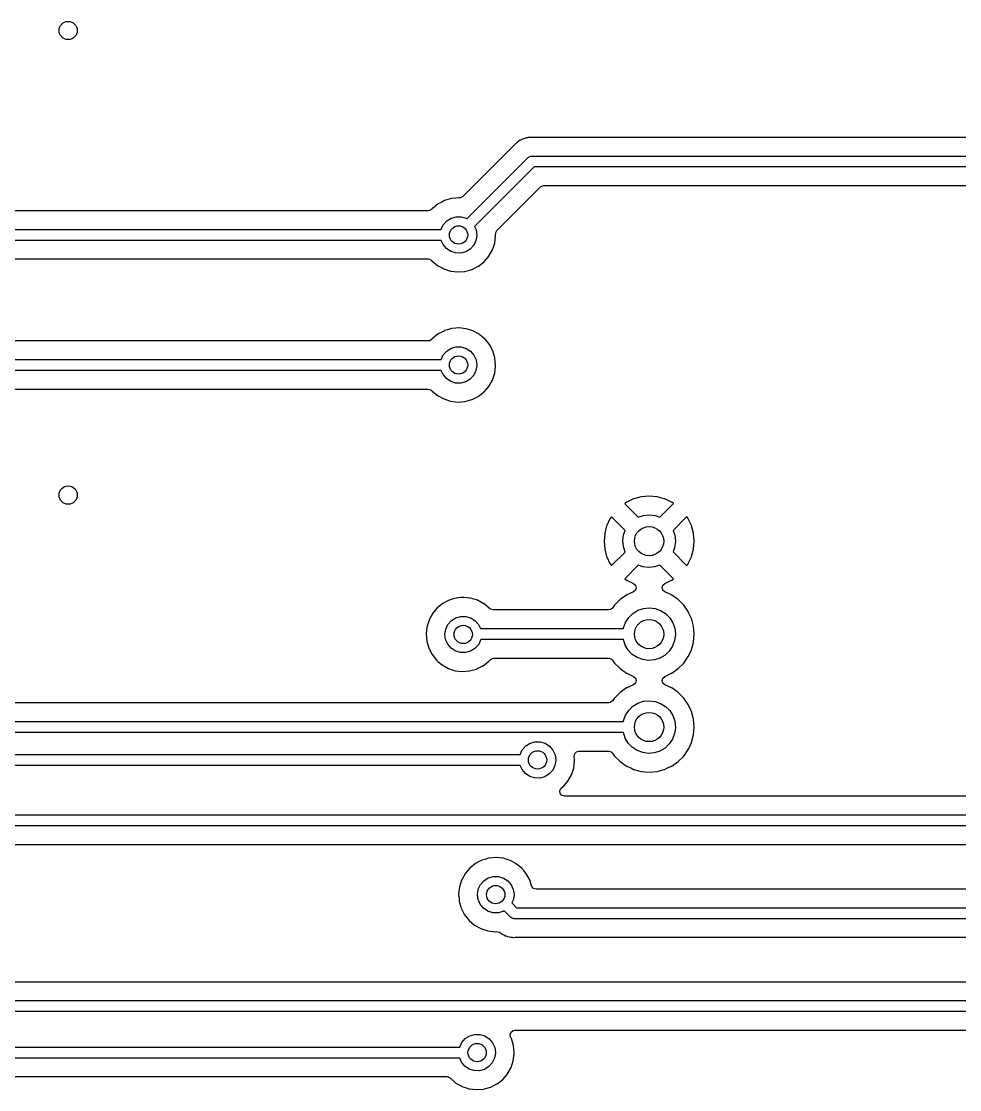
# Model space of a CAD drawing. Extents: x 41 to 172, y -227 to -42.
# Drawn here: x 109.85 to 135.49, y -186.43 to -157.23 of the extents above; entities that cross this region are included whole.
import ezdxf

# ---------------------------------------------------------------- set-up
doc = ezdxf.new("R2010")
doc.units = 0
doc.layers.add('BLACK', color=7, linetype='CONTINUOUS')

msp = doc.modelspace()

# ---------------------------------------------------------------- linework, layer by layer
at = {"layer": 'BLACK', "linetype": 'CONTINUOUS'}
for p, q in [((123.316, -160.613), (123.308, -160.622)), ((123.345, -160.578), (123.316, -160.613)), ((123.363, -160.565), (123.345, -160.578)), ((123.378, -160.552), (123.363, -160.565)), ((123.393, -160.537), (123.378, -160.552)), ((123.4, -160.533), (123.393, -160.537)), ((123.433, -160.513), (123.4, -160.533)), ((123.4, -160.533), (123.4, -160.533)), ((123.442, -160.507), (123.433, -160.513)), ((123.48, -160.48), (123.442, -160.507)), ((123.5, -160.472), (123.48, -160.48)), ((123.518, -160.463), (123.5, -160.472)), ((123.536, -160.452), (123.518, -160.463)), ((123.58, -160.439), (123.536, -160.452)), ((123.592, -160.436), (123.58, -160.439)), ((123.627, -160.421), (123.592, -160.436)), ((123.635, -160.419), (123.627, -160.421)), ((123.627, -160.421), (123.627, -160.421)), ((123.642, -160.418), (123.635, -160.419)), ((123.649, -160.417), (123.642, -160.418)), ((123.642, -160.418), (123.642, -160.418)), ((123.656, -160.416), (123.649, -160.417)), ((123.675, -160.412), (123.656, -160.416)), ((123.696, -160.406), (123.675, -160.412)), ((123.742, -160.404), (123.696, -160.406)), ((123.754, -160.403), (123.742, -160.404)), ((123.758, -160.403), (123.754, -160.403)), ((123.754, -160.403), (123.754, -160.403)), ((123.754, -160.403), (123.754, -160.403)), ((123.787, -160.403), (123.758, -160.403)), ((123.791, -160.403), (123.787, -160.403)), ((123.854, -160.401), (123.791, -160.403)), ((123.862, -160.401), (123.854, -160.401)), ((123.854, -160.401), (123.854, -160.401)), ((123.87, -160.402), (123.862, -160.401)), ((123.882, -160.403), (123.87, -160.402)), ((170.168, -160.403), (123.882, -160.403)), ((123.308, -160.622), (121.91, -162.019)), ((122.022, -162.627), (123.694, -160.955)), ((123.694, -160.955), (123.711, -160.945)), ((123.711, -160.945), (123.725, -160.931)), ((123.725, -160.931), (123.744, -160.926)), ((123.744, -160.926), (123.761, -160.917)), ((123.761, -160.917), (123.781, -160.917)), ((123.781, -160.917), (123.8, -160.911)), ((123.8, -160.911), (170.42, -160.911)), ((123.862, -161.211), (122.233, -162.84)), ((170.314, -161.211), (123.862, -161.211)), ((122.841, -162.951), (124.035, -161.757)), ((124.035, -161.757), (124.098, -161.723)), ((124.098, -161.723), (124.125, -161.72)), ((124.125, -161.72), (169.867, -161.72)), ((121.597, -162.074), (121.533, -162.093)), ((121.603, -162.073), (121.597, -162.074)), ((121.597, -162.074), (121.597, -162.074)), ((121.609, -162.072), (121.603, -162.073)), ((121.718, -162.062), (121.609, -162.072)), ((121.609, -162.072), (121.609, -162.072)), ((121.8, -162.055), (121.718, -162.062)), ((121.806, -162.055), (121.8, -162.055)), ((121.808, -162.055), (121.806, -162.055)), ((121.806, -162.055), (121.806, -162.055)), ((121.811, -162.055), (121.808, -162.055)), ((121.812, -162.055), (121.811, -162.055)), ((121.848, -162.053), (121.812, -162.055)), ((121.812, -162.055), (121.812, -162.055)), ((121.91, -162.019), (121.848, -162.053)), ((121.067, -162.364), (121.008, -162.404)), ((121.08, -162.349), (121.067, -162.364)), ((121.084, -162.344), (121.08, -162.349)), ((121.238, -162.22), (121.084, -162.344)), ((121.317, -162.179), (121.238, -162.22)), ((121.408, -162.131), (121.317, -162.179)), ((121.413, -162.128), (121.408, -162.131)), ((121.408, -162.131), (121.408, -162.131)), ((121.533, -162.093), (121.413, -162.128)), ((120.97, -162.409), (91.1212, -162.409)), ((121.008, -162.404), (120.97, -162.409)), ((121.469, -162.687), (121.589, -162.612)), ((121.589, -162.612), (121.725, -162.573)), ((121.725, -162.573), (121.867, -162.573)), ((121.867, -162.573), (122.003, -162.614)), ((122.003, -162.614), (122.022, -162.627)), ((90.7725, -162.918), (121.317, -162.918)), ((121.317, -162.918), (121.375, -162.793)), ((121.375, -162.793), (121.469, -162.687)), ((122.233, -162.84), (122.273, -162.928)), ((122.273, -162.928), (122.293, -163.068)), ((122.818, -162.983), (122.841, -162.951)), ((121.318, -163.218), (90.7737, -163.218)), ((121.369, -163.332), (121.318, -163.218)), ((122.269, -163.22), (122.208, -163.348)), ((122.293, -163.08), (122.269, -163.22)), ((122.293, -163.068), (122.293, -163.08)), ((122.781, -163.293), (122.806, -163.096)), ((122.805, -163.052), (122.818, -162.983)), ((122.806, -163.068), (122.805, -163.052)), ((122.806, -163.096), (122.806, -163.068)), ((121.46, -163.441), (121.369, -163.332)), ((121.578, -163.519), (121.46, -163.441)), ((121.713, -163.562), (121.578, -163.519)), ((121.992, -163.527), (121.855, -163.564)), ((122.112, -163.453), (121.992, -163.527)), ((122.208, -163.348), (122.112, -163.453)), ((122.621, -163.652), (122.719, -163.48)), ((122.719, -163.48), (122.781, -163.293)), ((91.1186, -163.726), (120.967, -163.726)), ((120.967, -163.726), (121.036, -163.747)), ((121.036, -163.747), (121.058, -163.765)), ((121.058, -163.765), (121.06, -163.767)), ((121.06, -163.767), (121.064, -163.772)), ((121.064, -163.772), (121.215, -163.9)), ((121.855, -163.564), (121.713, -163.562)), ((122.336, -163.924), (122.492, -163.802)), ((122.492, -163.802), (122.621, -163.652)), ((121.215, -163.9), (121.387, -163.997)), ((121.387, -163.997), (121.575, -164.058)), ((121.575, -164.058), (121.772, -164.081)), ((121.772, -164.081), (121.778, -164.081)), ((121.778, -164.081), (121.963, -164.066)), ((121.778, -164.081), (121.778, -164.081)), ((121.963, -164.066), (121.963, -164.066)), ((121.963, -164.066), (121.969, -164.066)), ((121.969, -164.066), (122.159, -164.013)), ((122.159, -164.013), (122.165, -164.01)), ((122.165, -164.01), (122.33, -163.926)), ((122.165, -164.01), (122.165, -164.01)), ((122.33, -163.926), (122.336, -163.924)), ((122.33, -163.926), (122.33, -163.926)), ((121.238, -165.776), (121.084, -165.9)), ((121.317, -165.735), (121.238, -165.776)), ((121.408, -165.687), (121.317, -165.735)), ((121.413, -165.684), (121.408, -165.687)), ((121.408, -165.687), (121.408, -165.687)), ((121.492, -165.661), (121.413, -165.684)), ((121.597, -165.63), (121.492, -165.661)), ((121.603, -165.629), (121.597, -165.63)), ((121.597, -165.63), (121.597, -165.63)), ((121.609, -165.628), (121.603, -165.629)), ((121.718, -165.618), (121.609, -165.628)), ((121.609, -165.628), (121.609, -165.628)), ((121.8, -165.611), (121.718, -165.618)), ((121.806, -165.611), (121.8, -165.611)), ((121.991, -165.631), (121.806, -165.611)), ((121.806, -165.611), (121.806, -165.611)), ((121.997, -165.631), (121.991, -165.631)), ((121.991, -165.631), (121.991, -165.631)), ((122.186, -165.69), (121.997, -165.631)), ((122.36, -165.784), (122.186, -165.69)), ((122.364, -165.788), (122.36, -165.784)), ((122.506, -165.905), (122.364, -165.788)), ((122.364, -165.788), (122.364, -165.788)), ((120.97, -165.965), (91.1212, -165.965)), ((121.008, -165.96), (120.97, -165.965)), ((121.067, -165.92), (121.008, -165.96)), ((121.08, -165.905), (121.067, -165.92)), ((121.084, -165.9), (121.08, -165.905)), ((121.589, -166.168), (121.725, -166.129)), ((121.725, -166.129), (121.867, -166.129)), ((121.867, -166.129), (122.003, -166.17)), ((122.512, -165.91), (122.506, -165.905)), ((122.516, -165.915), (122.512, -165.91)), ((122.52, -165.919), (122.516, -165.915)), ((122.516, -165.915), (122.516, -165.915)), ((122.637, -166.063), (122.52, -165.919)), ((122.73, -166.238), (122.637, -166.063)), ((121.317, -166.474), (121.375, -166.349)), ((121.375, -166.349), (121.469, -166.243)), ((121.469, -166.243), (121.589, -166.168)), ((122.003, -166.17), (122.122, -166.247)), ((122.122, -166.247), (122.214, -166.355)), ((122.214, -166.355), (122.273, -166.484)), ((122.787, -166.427), (122.73, -166.238)), ((122.806, -166.624), (122.787, -166.427)), ((90.7725, -166.474), (121.317, -166.474)), ((122.293, -166.636), (122.269, -166.776)), ((122.273, -166.484), (122.293, -166.624)), ((122.293, -166.624), (122.293, -166.636)), ((122.781, -166.849), (122.806, -166.652)), ((122.806, -166.652), (122.806, -166.624)), ((121.318, -166.774), (90.7737, -166.774)), ((121.369, -166.888), (121.318, -166.774)), ((121.46, -166.997), (121.369, -166.888)), ((121.578, -167.075), (121.46, -166.997)), ((122.112, -167.009), (121.992, -167.083)), ((122.208, -166.904), (122.112, -167.009)), ((122.269, -166.776), (122.208, -166.904)), ((122.621, -167.208), (122.719, -167.036)), ((122.719, -167.036), (122.781, -166.849)), ((91.1186, -167.282), (120.967, -167.282)), ((120.967, -167.282), (121.036, -167.303)), ((121.036, -167.303), (121.058, -167.321)), ((121.058, -167.321), (121.06, -167.323)), ((121.06, -167.323), (121.064, -167.328)), ((121.064, -167.328), (121.215, -167.456)), ((121.713, -167.118), (121.578, -167.075)), ((121.855, -167.12), (121.713, -167.118)), ((121.992, -167.083), (121.855, -167.12)), ((122.492, -167.358), (122.621, -167.208)), ((121.215, -167.456), (121.387, -167.553)), ((121.387, -167.553), (121.575, -167.614)), ((121.575, -167.614), (121.772, -167.637)), ((121.778, -167.637), (121.963, -167.622)), ((121.963, -167.622), (121.963, -167.622)), ((121.963, -167.622), (121.969, -167.622)), ((121.969, -167.622), (122.159, -167.569)), ((122.159, -167.569), (122.165, -167.566)), ((122.165, -167.566), (122.33, -167.482)), ((122.165, -167.566), (122.165, -167.566)), ((122.33, -167.482), (122.336, -167.48)), ((122.33, -167.482), (122.33, -167.482)), ((122.336, -167.48), (122.492, -167.358)), ((121.772, -167.637), (121.778, -167.637)), ((121.778, -167.637), (121.778, -167.637)), ((126.781, -170.227), (126.584, -170.28)), ((126.791, -170.226), (126.781, -170.227)), ((126.995, -170.208), (126.791, -170.226)), ((127.005, -170.208), (126.995, -170.208)), ((127.209, -170.226), (127.005, -170.208)), ((127.219, -170.227), (127.209, -170.226)), ((127.416, -170.28), (127.219, -170.227)), ((126.344, -170.4), (126.336, -170.41)), ((126.336, -170.41), (126.343, -170.424)), ((126.343, -170.424), (126.704, -170.785)), ((126.379, -170.376), (126.344, -170.4)), ((126.389, -170.37), (126.379, -170.376)), ((126.573, -170.284), (126.389, -170.37)), ((126.584, -170.28), (126.573, -170.284)), ((127.295, -170.786), (127.658, -170.423)), ((127.427, -170.284), (127.416, -170.28)), ((127.611, -170.37), (127.427, -170.284)), ((127.621, -170.376), (127.611, -170.37)), ((127.655, -170.399), (127.621, -170.376)), ((127.664, -170.411), (127.655, -170.399)), ((127.658, -170.423), (127.664, -170.411)), ((125.93, -170.829), (125.844, -171.013)), ((125.936, -170.819), (125.93, -170.829)), ((125.959, -170.785), (125.936, -170.819)), ((125.971, -170.776), (125.959, -170.785)), ((125.983, -170.782), (125.971, -170.776)), ((126.346, -171.145), (125.983, -170.782)), ((126.704, -170.785), (126.845, -170.737)), ((126.845, -170.737), (127.005, -170.72)), ((127.005, -170.72), (127.164, -170.739)), ((127.164, -170.739), (127.295, -170.786)), ((128.016, -170.783), (127.655, -171.144)), ((128.03, -170.776), (128.016, -170.783)), ((128.04, -170.784), (128.03, -170.776)), ((128.064, -170.819), (128.04, -170.784)), ((128.07, -170.829), (128.064, -170.819)), ((128.156, -171.013), (128.07, -170.829)), ((125.84, -171.024), (125.787, -171.221)), ((125.844, -171.013), (125.84, -171.024)), ((128.16, -171.024), (128.156, -171.013)), ((128.213, -171.221), (128.16, -171.024)), ((125.786, -171.231), (125.768, -171.435)), ((125.787, -171.221), (125.786, -171.231)), ((126.28, -171.43), (126.3, -171.271)), ((126.3, -171.271), (126.346, -171.145)), ((127.655, -171.144), (127.702, -171.28)), ((127.702, -171.28), (127.72, -171.44)), ((128.214, -171.231), (128.213, -171.221)), ((128.232, -171.435), (128.214, -171.231)), ((125.768, -171.435), (125.768, -171.445)), ((125.768, -171.445), (125.786, -171.649)), ((125.786, -171.649), (125.787, -171.659)), ((125.787, -171.659), (125.84, -171.856)), ((126.296, -171.59), (126.28, -171.43)), ((126.344, -171.736), (126.296, -171.59)), ((127.697, -171.619), (127.654, -171.734)), ((127.72, -171.46), (127.697, -171.619)), ((127.72, -171.44), (127.72, -171.46)), ((128.16, -171.856), (128.213, -171.659)), ((128.213, -171.659), (128.214, -171.649)), ((128.214, -171.649), (128.232, -171.445)), ((128.232, -171.445), (128.232, -171.435)), ((125.84, -171.856), (125.844, -171.867)), ((125.844, -171.867), (125.93, -172.051)), ((125.984, -172.097), (126.344, -171.736)), ((127.654, -171.734), (128.017, -172.098)), ((128.07, -172.051), (128.156, -171.867)), ((128.156, -171.867), (128.16, -171.856)), ((125.93, -172.051), (125.936, -172.061)), ((125.936, -172.061), (125.96, -172.096)), ((125.96, -172.096), (125.97, -172.104)), ((125.97, -172.104), (125.984, -172.097)), ((126.705, -172.094), (126.342, -172.457)), ((126.826, -172.139), (126.705, -172.094)), ((126.985, -172.16), (126.826, -172.139)), ((127.145, -172.145), (126.985, -172.16)), ((127.297, -172.096), (127.145, -172.145)), ((127.657, -172.456), (127.297, -172.096)), ((128.017, -172.098), (128.029, -172.104)), ((128.029, -172.104), (128.041, -172.095)), ((128.041, -172.095), (128.064, -172.061)), ((128.064, -172.061), (128.07, -172.051)), ((126.342, -172.457), (126.336, -172.469)), ((126.336, -172.469), (126.345, -172.481)), ((126.345, -172.481), (126.379, -172.504)), ((126.379, -172.504), (126.389, -172.51)), ((126.389, -172.51), (126.572, -172.596)), ((127.428, -172.596), (127.611, -172.51)), ((127.611, -172.51), (127.621, -172.504)), ((127.621, -172.504), (127.656, -172.48)), ((127.656, -172.48), (127.664, -172.47)), ((127.664, -172.47), (127.657, -172.456)), ((126.572, -172.824), (126.388, -172.91)), ((126.572, -172.596), (126.626, -172.642)), ((126.625, -172.779), (126.572, -172.824)), ((126.645, -172.711), (126.625, -172.779)), ((126.626, -172.642), (126.645, -172.711)), ((127.355, -172.709), (127.375, -172.641)), ((127.374, -172.777), (127.355, -172.709)), ((127.428, -172.824), (127.374, -172.777)), ((127.375, -172.641), (127.428, -172.596)), ((127.612, -172.91), (127.428, -172.824)), ((121.365, -173.142), (121.211, -173.266)), ((121.444, -173.101), (121.365, -173.142)), ((121.535, -173.053), (121.444, -173.101)), ((121.54, -173.05), (121.535, -173.053)), ((121.535, -173.053), (121.535, -173.053)), ((121.619, -173.027), (121.54, -173.05)), ((121.724, -172.996), (121.619, -173.027)), ((121.73, -172.995), (121.724, -172.996)), ((121.724, -172.996), (121.724, -172.996)), ((121.736, -172.994), (121.73, -172.995)), ((121.845, -172.984), (121.736, -172.994)), ((121.736, -172.994), (121.736, -172.994)), ((121.927, -172.977), (121.845, -172.984)), ((121.933, -172.977), (121.927, -172.977)), ((122.118, -172.997), (121.933, -172.977)), ((121.933, -172.977), (121.933, -172.977)), ((122.124, -172.997), (122.118, -172.997)), ((122.118, -172.997), (122.118, -172.997)), ((122.313, -173.056), (122.124, -172.997)), ((122.487, -173.15), (122.313, -173.056)), ((122.491, -173.154), (122.487, -173.15)), ((122.634, -173.272), (122.491, -173.154)), ((122.491, -173.154), (122.491, -173.154)), ((126.207, -173.035), (126.055, -173.187)), ((126.383, -172.912), (126.207, -173.035)), ((126.388, -172.91), (126.383, -172.912)), ((126.388, -172.91), (126.388, -172.91)), ((127.617, -172.912), (127.612, -172.91)), ((127.612, -172.91), (127.612, -172.91)), ((127.793, -173.035), (127.617, -172.912)), ((127.945, -173.187), (127.793, -173.035)), ((121.077, -173.429), (120.989, -173.591)), ((121.081, -173.423), (121.077, -173.429)), ((121.084, -173.417), (121.081, -173.423)), ((121.081, -173.423), (121.081, -173.423)), ((121.211, -173.266), (121.084, -173.417)), ((122.639, -173.276), (122.634, -173.272)), ((122.634, -173.272), (122.634, -173.272)), ((122.643, -173.281), (122.639, -173.276)), ((122.647, -173.284), (122.643, -173.281)), ((122.668, -173.301), (122.647, -173.284)), ((122.736, -173.321), (122.668, -173.301)), ((125.896, -173.321), (122.736, -173.321)), ((125.944, -173.312), (125.896, -173.321)), ((125.999, -173.268), (125.944, -173.312)), ((126.048, -173.197), (125.999, -173.268)), ((126.055, -173.187), (126.048, -173.197)), ((126.442, -173.525), (126.557, -173.413)), ((126.557, -173.413), (126.693, -173.329)), ((126.693, -173.329), (126.845, -173.277)), ((126.845, -173.277), (127.005, -173.26)), ((127.005, -173.26), (127.164, -173.279)), ((127.164, -173.279), (127.316, -173.333)), ((127.316, -173.333), (127.451, -173.419)), ((127.451, -173.419), (127.564, -173.533)), ((128.068, -173.363), (127.945, -173.187)), ((128.07, -173.368), (128.068, -173.363)), ((128.156, -173.553), (128.07, -173.368)), ((128.07, -173.368), (128.07, -173.368)), ((120.987, -173.597), (120.935, -173.761)), ((120.989, -173.591), (120.987, -173.597)), ((120.987, -173.597), (120.987, -173.597)), ((121.442, -173.844), (121.502, -173.715)), ((121.502, -173.715), (121.596, -173.609)), ((121.596, -173.609), (121.716, -173.534)), ((121.716, -173.534), (121.852, -173.495)), ((121.852, -173.495), (121.994, -173.495)), ((121.994, -173.495), (122.13, -173.536)), ((122.13, -173.536), (122.249, -173.613)), ((122.249, -173.613), (122.341, -173.721)), ((122.341, -173.721), (122.391, -173.83)), ((126.3, -173.811), (126.355, -173.66)), ((126.355, -173.66), (126.442, -173.525)), ((127.564, -173.533), (127.649, -173.669)), ((127.649, -173.669), (127.702, -173.82)), ((128.159, -173.558), (128.156, -173.553)), ((128.16, -173.564), (128.159, -173.558)), ((128.166, -173.585), (128.16, -173.564)), ((128.16, -173.564), (128.16, -173.564)), ((128.214, -173.766), (128.166, -173.585)), ((120.929, -173.779), (120.907, -173.976)), ((120.907, -173.976), (120.923, -174.173)), ((120.935, -173.761), (120.929, -173.779)), ((121.42, -173.984), (121.442, -173.844)), ((121.438, -174.124), (121.42, -173.984)), ((122.391, -173.83), (126.298, -173.83)), ((126.298, -173.83), (126.3, -173.811)), ((127.72, -174), (127.697, -174.159)), ((127.702, -173.82), (127.72, -173.98)), ((127.72, -173.98), (127.72, -174)), ((128.233, -173.98), (128.214, -173.766)), ((128.214, -174.194), (128.233, -173.98)), ((120.923, -174.173), (120.978, -174.363)), ((121.496, -174.254), (121.438, -174.124)), ((121.587, -174.363), (121.496, -174.254)), ((122.335, -174.27), (122.239, -174.375)), ((122.396, -174.142), (122.335, -174.27)), ((122.398, -174.13), (122.396, -174.142)), ((126.296, -174.13), (122.398, -174.13)), ((126.346, -174.282), (126.296, -174.13)), ((126.43, -174.419), (126.346, -174.282)), ((127.64, -174.309), (127.552, -174.443)), ((127.697, -174.159), (127.64, -174.309)), ((128.159, -174.402), (128.211, -174.208)), ((128.211, -174.208), (128.213, -174.199)), ((128.213, -174.199), (128.214, -174.194)), ((128.213, -174.199), (128.213, -174.199)), ((120.978, -174.363), (121.068, -174.539)), ((121.068, -174.539), (121.191, -174.694)), ((121.705, -174.441), (121.587, -174.363)), ((121.84, -174.484), (121.705, -174.441)), ((121.982, -174.486), (121.84, -174.484)), ((122.119, -174.449), (121.982, -174.486)), ((122.239, -174.375), (122.119, -174.449)), ((126.541, -174.535), (126.43, -174.419)), ((126.675, -174.623), (126.541, -174.535)), ((126.826, -174.679), (126.675, -174.623)), ((127.435, -174.554), (127.297, -174.636)), ((127.552, -174.443), (127.435, -174.554)), ((127.945, -174.773), (128.068, -174.597)), ((128.068, -174.597), (128.076, -174.579)), ((128.076, -174.579), (128.156, -174.407)), ((128.156, -174.407), (128.159, -174.402)), ((128.156, -174.407), (128.156, -174.407)), ((121.191, -174.694), (121.196, -174.698)), ((121.196, -174.698), (121.196, -174.698)), ((121.196, -174.698), (121.231, -174.728)), ((121.231, -174.728), (121.342, -174.822)), ((121.342, -174.822), (121.514, -174.919)), ((121.514, -174.919), (121.702, -174.98)), ((122.292, -174.932), (122.457, -174.848)), ((122.457, -174.848), (122.463, -174.846)), ((122.457, -174.848), (122.457, -174.848)), ((122.463, -174.846), (122.619, -174.724)), ((122.619, -174.724), (122.623, -174.719)), ((122.623, -174.719), (122.655, -174.682)), ((122.623, -174.719), (122.623, -174.719)), ((122.655, -174.682), (122.714, -174.644)), ((122.714, -174.644), (122.75, -174.638)), ((122.75, -174.638), (125.896, -174.638)), ((125.896, -174.638), (125.964, -174.659)), ((125.964, -174.659), (125.999, -174.692)), ((125.999, -174.692), (126.055, -174.773)), ((126.055, -174.773), (126.207, -174.925)), ((126.207, -174.925), (126.383, -175.048)), ((126.985, -174.7), (126.826, -174.679)), ((127.145, -174.685), (126.985, -174.7)), ((127.297, -174.636), (127.145, -174.685)), ((127.617, -175.048), (127.793, -174.925)), ((127.793, -174.925), (127.945, -174.773)), ((121.702, -174.98), (121.899, -175.003)), ((121.899, -175.003), (121.905, -175.003)), ((121.905, -175.003), (122.09, -174.988)), ((121.905, -175.003), (121.905, -175.003)), ((122.09, -174.988), (122.09, -174.988)), ((122.09, -174.988), (122.096, -174.988)), ((122.096, -174.988), (122.286, -174.935)), ((122.286, -174.935), (122.292, -174.932)), ((122.292, -174.932), (122.292, -174.932)), ((126.383, -175.048), (126.388, -175.05)), ((126.388, -175.05), (126.388, -175.05)), ((126.388, -175.05), (126.572, -175.136)), ((126.572, -175.136), (126.625, -175.183)), ((126.625, -175.183), (126.644, -175.251)), ((127.356, -175.249), (127.376, -175.181)), ((127.376, -175.181), (127.428, -175.136)), ((127.428, -175.136), (127.612, -175.05)), ((127.612, -175.05), (127.617, -175.048)), ((127.612, -175.05), (127.612, -175.05)), ((126.383, -175.452), (126.207, -175.575)), ((126.388, -175.45), (126.383, -175.452)), ((126.572, -175.364), (126.388, -175.45)), ((126.388, -175.45), (126.388, -175.45)), ((126.624, -175.319), (126.572, -175.364)), ((126.644, -175.251), (126.624, -175.319)), ((127.375, -175.317), (127.356, -175.249)), ((127.428, -175.364), (127.375, -175.317)), ((127.612, -175.45), (127.428, -175.364)), ((127.617, -175.452), (127.612, -175.45)), ((127.612, -175.45), (127.612, -175.45)), ((127.793, -175.575), (127.617, -175.452)), ((126.048, -175.737), (125.999, -175.808)), ((126.055, -175.727), (126.048, -175.737)), ((126.207, -175.575), (126.055, -175.727)), ((126.845, -175.817), (127.005, -175.8)), ((127.005, -175.8), (127.164, -175.819)), ((127.945, -175.727), (127.793, -175.575)), ((128.068, -175.903), (127.945, -175.727)), ((125.896, -175.861), (86.1872, -175.861)), ((125.944, -175.852), (125.896, -175.861)), ((125.999, -175.808), (125.944, -175.852)), ((126.355, -176.2), (126.442, -176.065)), ((126.442, -176.065), (126.557, -175.953)), ((126.557, -175.953), (126.693, -175.869)), ((126.693, -175.869), (126.845, -175.817)), ((127.164, -175.819), (127.316, -175.873)), ((127.316, -175.873), (127.451, -175.959)), ((127.451, -175.959), (127.564, -176.073)), ((127.564, -176.073), (127.649, -176.209)), ((128.159, -176.098), (128.068, -175.903)), ((85.7919, -176.37), (126.298, -176.37)), ((126.298, -176.37), (126.3, -176.351)), ((126.3, -176.351), (126.355, -176.2)), ((127.649, -176.209), (127.702, -176.36)), ((127.702, -176.36), (127.72, -176.52)), ((128.214, -176.306), (128.159, -176.098)), ((128.233, -176.52), (128.214, -176.306)), ((126.296, -176.67), (85.7929, -176.67)), ((126.346, -176.822), (126.296, -176.67)), ((127.72, -176.54), (127.697, -176.699)), ((127.72, -176.52), (127.72, -176.54)), ((128.214, -176.734), (128.233, -176.52)), ((123.628, -177.038), (123.748, -176.963)), ((123.748, -176.963), (123.884, -176.924)), ((123.884, -176.924), (124.026, -176.924)), ((124.026, -176.924), (124.162, -176.965)), ((124.162, -176.965), (124.281, -177.042)), ((126.43, -176.959), (126.346, -176.822)), ((126.541, -177.075), (126.43, -176.959)), ((127.64, -176.849), (127.552, -176.983)), ((127.697, -176.699), (127.64, -176.849)), ((128.083, -177.104), (128.156, -176.947)), ((128.156, -176.947), (128.159, -176.942)), ((128.156, -176.947), (128.156, -176.947)), ((128.159, -176.942), (128.214, -176.734)), ((123.476, -177.269), (123.534, -177.144)), ((123.534, -177.144), (123.628, -177.038)), ((124.281, -177.042), (124.373, -177.15)), ((124.373, -177.15), (124.432, -177.279)), ((124.955, -177.317), (124.969, -177.247)), ((124.969, -177.247), (125.017, -177.196)), ((125.017, -177.196), (125.081, -177.178)), ((125.081, -177.178), (125.896, -177.178)), ((125.896, -177.178), (125.964, -177.199)), ((125.964, -177.199), (125.999, -177.232)), ((125.999, -177.232), (126.055, -177.313)), ((126.675, -177.163), (126.541, -177.075)), ((126.826, -177.219), (126.675, -177.163)), ((126.985, -177.24), (126.826, -177.219)), ((127.145, -177.225), (126.985, -177.24)), ((127.297, -177.176), (127.145, -177.225)), ((127.435, -177.094), (127.297, -177.176)), ((127.552, -176.983), (127.435, -177.094)), ((127.945, -177.313), (128.068, -177.137)), ((128.068, -177.137), (128.083, -177.104)), ((96.5537, -177.269), (123.476, -177.269)), ((124.452, -177.431), (124.428, -177.571)), ((124.432, -177.279), (124.452, -177.419)), ((124.452, -177.419), (124.452, -177.431)), ((124.94, -177.644), (124.965, -177.447)), ((124.956, -177.323), (124.955, -177.317)), ((124.965, -177.419), (124.956, -177.323)), ((124.965, -177.447), (124.965, -177.419)), ((126.055, -177.313), (126.207, -177.465)), ((126.207, -177.465), (126.383, -177.588)), ((127.617, -177.588), (127.793, -177.465)), ((127.793, -177.465), (127.945, -177.313)), ((123.477, -177.569), (96.637, -177.569)), ((123.528, -177.683), (123.477, -177.569)), ((123.619, -177.792), (123.528, -177.683)), ((123.737, -177.87), (123.619, -177.792)), ((124.271, -177.804), (124.151, -177.878)), ((124.367, -177.699), (124.271, -177.804)), ((124.428, -177.571), (124.367, -177.699)), ((124.78, -178.003), (124.878, -177.831)), ((124.878, -177.831), (124.94, -177.644)), ((126.383, -177.588), (126.388, -177.59)), ((126.388, -177.59), (126.388, -177.59)), ((126.388, -177.59), (126.515, -177.649)), ((126.515, -177.649), (126.578, -177.679)), ((126.578, -177.679), (126.584, -177.68)), ((126.584, -177.68), (126.584, -177.68)), ((126.584, -177.68), (126.781, -177.733)), ((126.781, -177.733), (126.781, -177.733)), ((126.781, -177.733), (126.786, -177.734)), ((126.786, -177.734), (127, -177.753)), ((127, -177.753), (127.214, -177.734)), ((127.214, -177.734), (127.219, -177.733)), ((127.219, -177.733), (127.416, -177.68)), ((127.219, -177.733), (127.219, -177.733)), ((127.416, -177.68), (127.422, -177.679)), ((127.416, -177.68), (127.416, -177.68)), ((127.422, -177.679), (127.485, -177.649)), ((127.485, -177.649), (127.612, -177.59)), ((127.612, -177.59), (127.617, -177.588)), ((127.612, -177.59), (127.612, -177.59)), ((123.872, -177.913), (123.737, -177.87)), ((124.014, -177.915), (123.872, -177.913)), ((124.151, -177.878), (124.014, -177.915)), ((124.651, -178.153), (124.78, -178.003)), ((124.561, -178.268), (124.591, -178.203)), ((124.571, -178.338), (124.561, -178.268)), ((124.618, -178.391), (124.571, -178.338)), ((124.591, -178.203), (124.608, -178.186)), ((124.608, -178.186), (124.646, -178.157)), ((124.686, -178.411), (124.618, -178.391)), ((124.646, -178.157), (124.651, -178.153)), ((162.971, -178.411), (124.686, -178.411)), ((89.5114, -178.92), (163.408, -178.92)), ((163.404, -179.22), (89.315, -179.22)), ((89.4874, -179.728), (162.976, -179.728)), ((122.424, -180.165), (122.338, -180.21)), ((122.429, -180.162), (122.424, -180.165)), ((122.424, -180.165), (122.424, -180.165)), ((122.508, -180.139), (122.429, -180.162)), ((122.613, -180.108), (122.508, -180.139)), ((122.619, -180.107), (122.613, -180.108)), ((122.613, -180.108), (122.613, -180.108)), ((122.625, -180.106), (122.619, -180.107)), ((122.734, -180.096), (122.625, -180.106)), ((122.625, -180.106), (122.625, -180.106)), ((122.816, -180.089), (122.734, -180.096)), ((122.822, -180.089), (122.816, -180.089)), ((123.007, -180.109), (122.822, -180.089)), ((122.822, -180.089), (122.822, -180.089)), ((123.013, -180.109), (123.007, -180.109)), ((123.007, -180.109), (123.007, -180.109)), ((123.202, -180.168), (123.013, -180.109)), ((123.376, -180.262), (123.202, -180.168)), ((122.1, -180.378), (121.973, -180.529)), ((122.254, -180.254), (122.1, -180.378)), ((122.338, -180.21), (122.254, -180.254)), ((123.38, -180.266), (123.376, -180.262)), ((123.522, -180.383), (123.38, -180.266)), ((123.38, -180.266), (123.38, -180.266)), ((123.528, -180.388), (123.522, -180.383)), ((123.532, -180.393), (123.528, -180.388)), ((123.575, -180.445), (123.532, -180.393)), ((123.532, -180.393), (123.532, -180.393)), ((123.653, -180.541), (123.575, -180.445)), ((121.876, -180.709), (121.848, -180.795)), ((121.878, -180.703), (121.876, -180.709)), ((121.876, -180.709), (121.876, -180.709)), ((121.891, -180.678), (121.878, -180.703)), ((121.97, -180.535), (121.891, -180.678)), ((121.973, -180.529), (121.97, -180.535)), ((121.97, -180.535), (121.97, -180.535)), ((122.391, -180.827), (122.485, -180.721)), ((122.485, -180.721), (122.605, -180.646)), ((122.605, -180.646), (122.741, -180.607)), ((122.741, -180.607), (122.883, -180.607)), ((122.883, -180.607), (123.019, -180.648)), ((123.019, -180.648), (123.138, -180.725)), ((123.138, -180.725), (123.23, -180.833)), ((123.746, -180.716), (123.653, -180.541)), ((123.748, -180.722), (123.746, -180.716)), ((123.79, -180.862), (123.748, -180.722)), ((121.818, -180.891), (121.796, -181.088)), ((121.848, -180.795), (121.818, -180.891)), ((122.309, -181.096), (122.331, -180.956)), ((122.331, -180.956), (122.391, -180.827)), ((123.23, -180.833), (123.289, -180.962)), ((123.289, -180.962), (123.309, -181.102)), ((123.796, -180.878), (123.79, -180.862)), ((123.843, -180.931), (123.796, -180.878)), ((123.911, -180.951), (123.843, -180.931)), ((162.971, -180.951), (123.911, -180.951)), ((121.796, -181.088), (121.796, -181.094)), ((121.796, -181.094), (121.807, -181.218)), ((121.807, -181.218), (121.812, -181.285)), ((121.812, -181.285), (121.814, -181.291)), ((121.814, -181.291), (121.856, -181.436)), ((122.327, -181.236), (122.309, -181.096)), ((122.385, -181.366), (122.327, -181.236)), ((123.285, -181.254), (123.249, -181.33)), ((123.249, -181.33), (123.379, -181.46)), ((123.309, -181.114), (123.285, -181.254)), ((123.309, -181.102), (123.309, -181.114)), ((121.856, -181.436), (121.867, -181.475)), ((121.867, -181.475), (121.957, -181.651)), ((122.476, -181.475), (122.385, -181.366)), ((122.594, -181.553), (122.476, -181.475)), ((122.729, -181.596), (122.594, -181.553)), ((122.871, -181.598), (122.729, -181.596)), ((123.008, -181.561), (122.871, -181.598)), ((123.037, -181.543), (123.008, -181.561)), ((123.211, -181.716), (123.037, -181.543)), ((123.379, -181.46), (163.408, -181.46)), ((121.957, -181.651), (122.08, -181.806)), ((122.08, -181.806), (122.231, -181.934)), ((122.231, -181.934), (122.403, -182.031)), ((123.228, -181.726), (123.211, -181.716)), ((123.242, -181.74), (123.228, -181.726)), ((123.261, -181.745), (123.242, -181.74)), ((123.278, -181.755), (123.261, -181.745)), ((123.298, -181.755), (123.278, -181.755)), ((123.317, -181.76), (123.298, -181.755)), ((163.404, -181.76), (123.317, -181.76)), ((122.403, -182.031), (122.591, -182.092)), ((122.591, -182.092), (122.788, -182.115)), ((122.788, -182.115), (122.794, -182.115)), ((122.794, -182.115), (122.83, -182.112)), ((122.794, -182.115), (122.794, -182.115)), ((122.83, -182.112), (122.899, -182.127)), ((122.899, -182.127), (122.914, -182.138)), ((122.914, -182.138), (122.915, -182.137)), ((122.915, -182.137), (122.921, -182.142)), ((122.921, -182.142), (122.927, -182.147)), ((122.927, -182.147), (122.934, -182.151)), ((122.934, -182.151), (122.934, -182.151)), ((122.934, -182.151), (122.946, -182.157)), ((122.946, -182.157), (122.962, -182.168)), ((122.962, -182.168), (122.973, -182.176)), ((122.973, -182.176), (122.973, -182.176)), ((122.973, -182.176), (122.979, -182.181)), ((122.979, -182.181), (123.022, -182.2)), ((123.022, -182.2), (123.032, -182.205)), ((123.032, -182.205), (123.073, -182.227)), ((123.073, -182.227), (123.08, -182.229)), ((123.08, -182.229), (123.08, -182.229)), ((123.08, -182.229), (123.093, -182.232)), ((123.093, -182.232), (123.112, -182.239)), ((123.112, -182.239), (123.132, -182.247)), ((123.132, -182.247), (123.14, -182.249)), ((123.14, -182.249), (123.177, -182.255)), ((123.177, -182.255), (123.189, -182.257)), ((123.189, -182.257), (123.226, -182.267)), ((123.226, -182.267), (123.226, -182.267)), ((123.226, -182.267), (123.234, -182.268)), ((123.234, -182.268), (123.255, -182.268)), ((123.255, -182.268), (123.275, -182.27)), ((123.275, -182.27), (123.296, -182.273)), ((123.296, -182.273), (123.342, -182.269)), ((123.342, -182.269), (123.354, -182.268)), ((123.354, -182.268), (162.976, -182.268)), ((162.971, -183.492), (89.5738, -183.492)), ((89.1427, -184), (163.408, -184)), ((163.404, -184.3), (89.0618, -184.3)), ((123.228, -184.858), (123.285, -184.816)), ((123.285, -184.816), (123.328, -184.808)), ((123.328, -184.808), (162.976, -184.808)), ((121.825, -185.27), (121.883, -185.145)), ((121.883, -185.145), (121.977, -185.039)), ((121.977, -185.039), (122.097, -184.964)), ((122.097, -184.964), (122.233, -184.925)), ((122.233, -184.925), (122.375, -184.925)), ((122.375, -184.925), (122.511, -184.966)), ((122.511, -184.966), (122.63, -185.043)), ((122.63, -185.043), (122.722, -185.151)), ((123.202, -184.924), (123.228, -184.858)), ((123.217, -184.994), (123.202, -184.924)), ((123.235, -185.028), (123.217, -184.994)), ((123.238, -185.034), (123.235, -185.028)), ((123.235, -185.028), (123.235, -185.028)), ((123.295, -185.223), (123.238, -185.034)), ((95.3445, -185.27), (121.825, -185.27)), ((122.722, -185.151), (122.781, -185.28)), ((122.801, -185.432), (122.777, -185.572)), ((122.781, -185.28), (122.801, -185.42)), ((122.801, -185.42), (122.801, -185.432)), ((123.314, -185.42), (123.295, -185.223)), ((123.314, -185.448), (123.314, -185.42)), ((121.826, -185.57), (95.3457, -185.57)), ((121.877, -185.684), (121.826, -185.57)), ((121.968, -185.793), (121.877, -185.684)), ((122.716, -185.7), (122.62, -185.805)), ((122.777, -185.572), (122.716, -185.7)), ((123.227, -185.832), (123.289, -185.645)), ((123.289, -185.645), (123.314, -185.448)), ((122.086, -185.871), (121.968, -185.793)), ((122.221, -185.914), (122.086, -185.871)), ((122.363, -185.916), (122.221, -185.914)), ((122.5, -185.879), (122.363, -185.916)), ((122.62, -185.805), (122.5, -185.879)), ((123, -186.154), (123.119, -186.016)), ((123.119, -186.016), (123.125, -186.009)), ((123.125, -186.009), (123.129, -186.004)), ((123.125, -186.009), (123.125, -186.009)), ((123.129, -186.004), (123.227, -185.832)), ((95.6906, -186.078), (121.475, -186.078)), ((121.475, -186.078), (121.544, -186.099)), ((121.544, -186.099), (121.566, -186.117)), ((121.566, -186.117), (121.568, -186.119)), ((121.568, -186.119), (121.572, -186.124)), ((121.572, -186.124), (121.723, -186.252)), ((121.723, -186.252), (121.895, -186.349)), ((122.673, -186.362), (122.838, -186.278)), ((122.838, -186.278), (122.844, -186.276)), ((122.838, -186.278), (122.838, -186.278)), ((122.844, -186.276), (123, -186.154)), ((121.895, -186.349), (122.083, -186.41)), ((122.083, -186.41), (122.28, -186.433)), ((122.28, -186.433), (122.286, -186.433)), ((122.286, -186.433), (122.471, -186.418)), ((122.286, -186.433), (122.286, -186.433)), ((122.471, -186.418), (122.471, -186.418)), ((122.471, -186.418), (122.477, -186.418)), ((122.477, -186.418), (122.667, -186.365)), ((122.667, -186.365), (122.673, -186.362)), ((122.673, -186.362), (122.673, -186.362))]:
    msp.add_line(p, q, dxfattribs=at)
at = {"layer": 'BLACK'}
for centre, radius in [((111.125, -157.48), 0.25), ((121.793, -163.068), 0.25), ((121.793, -166.624), 0.25), ((111.125, -170.18), 0.25), ((127, -171.44), 0.4), ((121.92, -173.99), 0.25), ((127, -173.98), 0.4), ((127, -176.52), 0.4), ((123.952, -177.419), 0.25), ((122.809, -181.102), 0.25), ((122.301, -185.42), 0.25)]:
    msp.add_circle(centre, radius, dxfattribs=at)

doc.saveas('drawing.dxf')
